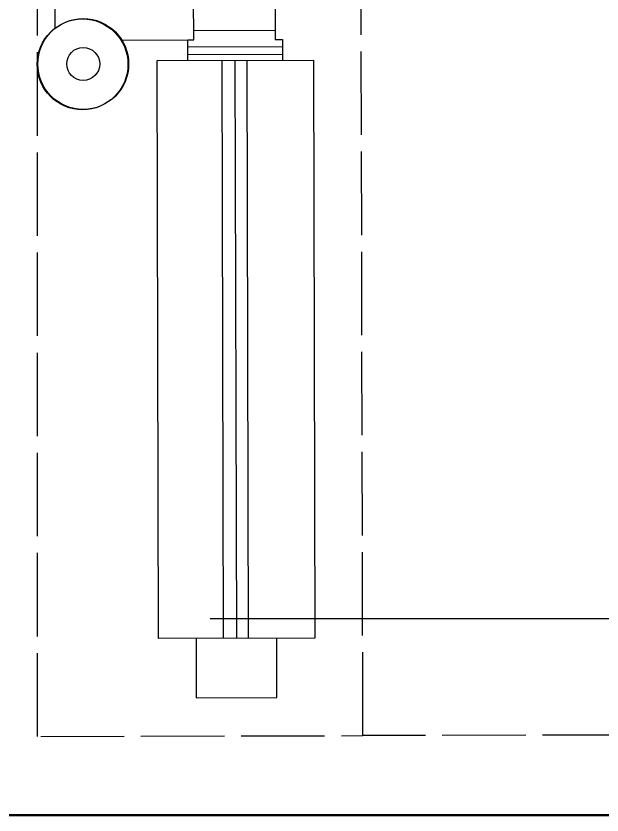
# Model space of a CAD drawing. Header units: millimetres. Extents: x 44692 to 333458, y -26854 to 14445.
# Drawn here: x 316512 to 318295, y -13671 to -11239 of the extents above; entities that cross this region are included whole.
import ezdxf

# ---------------------------------------------------------------- set-up
doc = ezdxf.new("R2010")
doc.units = ezdxf.units.MM
doc.header["$LTSCALE"] = 100
doc.linetypes.add('DASHEDX2', pattern=[3.048, 2.54, -0.508])
for name, color, linetype in [('Area proceso', 90, 'DASHEDX2'), ('Flujo linea B', 160, 'Continuous'), ('Maquinas', 200, 'Continuous')]:
    doc.layers.add(name, color=color, linetype=linetype)
doc.layers.add('Paredes', color=7, linetype='Continuous', lineweight=50)

msp = doc.modelspace()

# ---------------------------------------------------------------- linework, layer by layer
at = {"layer": 'Area proceso'}
for p, q in [((316577.605, -13431.981), (316577.084, -9212.217)), ((317567.538, -13429.535), (317557.602, -9409.547)), ((316587.541, -13431.957), (317567.538, -13429.535))]:
    msp.add_line(p, q, dxfattribs=at)
at = {"layer": 'Area proceso', "linetype": 'DASHEDX2'}
msp.add_line((318367.536, -13427.557), (317567.538, -13429.535), dxfattribs=at)
at = {"layer": 'Flujo linea B'}
msp.add_line((319662.837, -13074.175), (317102.852, -13074.175), dxfattribs=at)
at = {"layer": 'Maquinas'}
for p, q in [((316631.63, -11275.138), (316631.044, -11037.942)), ((317052.716, -11310.702), (317052.202, -11102.765)), ((317300.307, -11102.152), (317300.821, -11310.089)), ((317052.647, -11282.806), (317300.752, -11282.193)), ((316834.417, -11312.424), (317034.596, -11310.747)), ((317034.596, -11310.747), (317052.716, -11310.702)), ((317034.752, -11373.823), (317034.596, -11310.747)), ((317300.821, -11310.089), (317323.123, -11310.033)), ((317323.123, -11310.033), (317323.279, -11373.11)), ((317034.65, -11332.576), (317323.177, -11331.863)), ((317034.707, -11355.782), (317323.234, -11355.069)), ((316941.343, -11374.054), (317417.179, -11372.878)), ((316945.692, -13133.585), (316941.343, -11374.054)), ((317143.643, -13133.095), (317139.294, -11373.564)), ((317183.61, -13132.997), (317179.261, -11373.466)), ((317214.373, -11373.379), (317218.722, -13132.91)), ((317417.179, -11372.878), (317421.528, -13132.409)), ((317421.528, -13132.409), (316945.692, -13133.585)), ((317059.954, -13133.302), (317060.402, -13314.366)), ((317305.85, -13313.76), (317305.85, -13132.694)), ((317060.402, -13314.366), (317305.85, -13313.76))]:
    msp.add_line(p, q, dxfattribs=at)
for centre, radius in [((316714.549, -11385.737), 138.231), ((316716.592, -11384.708), 138.231), ((316716.592, -11384.708), 50.173)]:
    msp.add_circle(centre, radius, dxfattribs=at)
at = {"layer": 'Paredes'}
msp.add_line((313756.187, -13671.147), (320134.662, -13671.147), dxfattribs=at)

doc.saveas('drawing.dxf')
